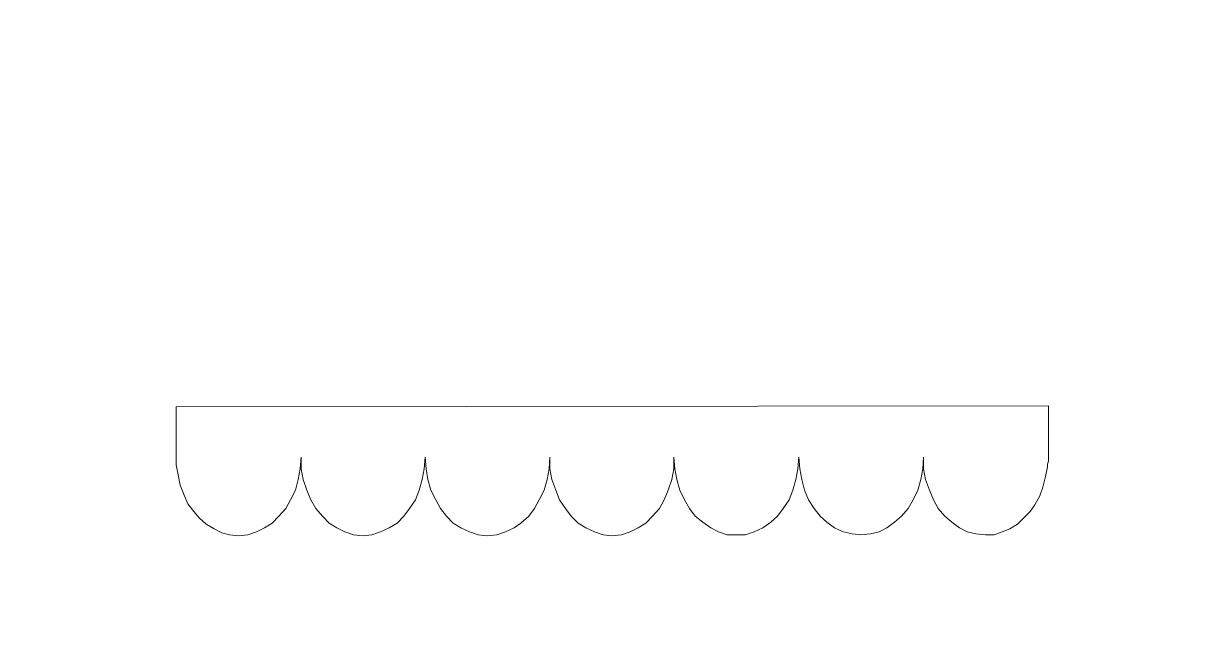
# Model space of a CAD drawing. Header units: centimetres. Extents: x -23.7 to 23.7, y -11.9 to 11.9.
# Drawn here: x -6.371 to -2.274, y -7.088 to -5.003 of the extents above; entities that cross this region are included whole.
import ezdxf

# ---------------------------------------------------------------- set-up
doc = ezdxf.new("R2010")
doc.units = ezdxf.units.CM
doc.header["$MEASUREMENT"] = 0
doc.layers.add('layer 1', color=7, linetype='Continuous')

msp = doc.modelspace()

# ---------------------------------------------------------------- linework, layer by layer
at = {"layer": 'layer 1', "color": 250, "lineweight": 9}
for points, knots in [([(-4.14958, 1.46891), (-4.14958, 1.46891), (-4.13279, 1.4084), (-4.13279, 1.4084), (-4.13279, 1.4084), (-4.13279, 1.4084), (-4.11933, 1.3479), (-4.11933, 1.3479), (-4.11933, 1.3479), (-4.11933, 1.3479), (-4.10924, 1.28403), (-4.10924, 1.28403), (-4.10924, 1.28403), (-4.10924, 1.28403), (-4.10252, 1.21681), (-4.10252, 1.21681), (-4.10252, 1.21681), (-4.10252, 1.21681), (-4.09916, 1.15294), (-4.09916, 1.15294), (-4.09916, 1.15294), (-4.09916, 1.15294), (-4.09916, 1.15294), (-4.09916, 1.15294), (-4.09916, 1.15294), (-4.09916, 1.15294), (-4.10252, 1.08908), (-4.10252, 1.08908), (-4.10252, 1.08908), (-4.10252, 1.08908), (-4.10924, 1.02857), (-4.10924, 1.02857), (-4.10924, 1.02857), (-4.10924, 1.02857), (-4.12269, 0.96807), (-4.12269, 0.96807), (-4.12269, 0.96807), (-4.12269, 0.96807), (-4.1395, 0.91429), (-4.1395, 0.91429), (-4.1395, 0.91429), (-4.1395, 0.91429), (-4.15966, 0.8605), (-4.15966, 0.8605), (-4.15966, 0.8605), (-4.15966, 0.8605), (-4.18321, 0.81008), (-4.18321, 0.81008), (-4.18321, 0.81008), (-4.18321, 0.81008), (-4.21345, 0.76303), (-4.21345, 0.76303), (-4.21345, 0.76303), (-4.21345, 0.76303), (-4.2437, 0.71597), (-4.2437, 0.71597), (-4.2437, 0.71597), (-4.2437, 0.71597), (-4.28067, 0.67563), (-4.28067, 0.67563), (-4.28067, 0.67563), (-4.28067, 0.67563), (-4.31765, 0.63193), (-4.31765, 0.63193), (-4.31765, 0.63193), (-4.31765, 0.63193), (-4.35798, 0.59496), (-4.35798, 0.59496), (-4.35798, 0.59496), (-4.35798, 0.59496), (-4.40168, 0.55797), (-4.40168, 0.55797), (-4.40168, 0.55797), (-4.40168, 0.55797), (-4.40168, 0.55797), (-4.40168, 0.55797), (-4.40168, 0.55797), (-4.40168, 0.55797), (-4.44875, 0.52101), (-4.44875, 0.52101), (-4.44875, 0.52101), (-4.44875, 0.52101), (-4.49916, 0.48402), (-4.49916, 0.48402), (-4.49916, 0.48402), (-4.49916, 0.48402), (-4.54622, 0.45377), (-4.54622, 0.45377), (-4.54622, 0.45377), (-4.54622, 0.45377), (-4.6, 0.42353), (-4.6, 0.42353), (-4.6, 0.42353), (-4.6, 0.42353), (-4.65378, 0.39664), (-4.65378, 0.39664), (-4.65378, 0.39664), (-4.65378, 0.39664), (-4.70756, 0.3731), (-4.70756, 0.3731), (-4.70756, 0.3731), (-4.70756, 0.3731), (-4.76471, 0.3563), (-4.76471, 0.3563), (-4.76471, 0.3563), (-4.76471, 0.3563), (-4.82522, 0.3395), (-4.82522, 0.3395), (-4.82522, 0.3395), (-4.82522, 0.3395), (-4.88908, 0.32941), (-4.88908, 0.32941), (-4.88908, 0.32941), (-4.88908, 0.32941), (-4.9563, 0.32268), (-4.9563, 0.32268), (-4.9563, 0.32268), (-4.9563, 0.32268), (-5.02353, 0.31931), (-5.02353, 0.31931), (-5.02353, 0.31931), (-5.02353, 0.31931), (-5.02353, 0.31931), (-5.02353, 0.31931), (-5.02353, 0.31931), (-5.02353, 0.31931), (-5.10084, 0.32268), (-5.10084, 0.32268), (-5.10084, 0.32268), (-5.10084, 0.32268), (-5.17815, 0.32941), (-5.17815, 0.32941), (-5.17815, 0.32941), (-5.17815, 0.32941), (-5.25211, 0.3395), (-5.25211, 0.3395), (-5.25211, 0.3395), (-5.25211, 0.3395), (-5.32269, 0.3563), (-5.32269, 0.3563), (-5.32269, 0.3563), (-5.32269, 0.3563), (-5.39328, 0.37982), (-5.39328, 0.37982), (-5.39328, 0.37982), (-5.39328, 0.37982), (-5.46052, 0.40335), (-5.46052, 0.40335), (-5.46052, 0.40335), (-5.46052, 0.40335), (-5.52101, 0.4336), (-5.52101, 0.4336), (-5.52101, 0.4336), (-5.52101, 0.4336), (-5.58151, 0.46723), (-5.58151, 0.46723), (-5.58151, 0.46723), (-5.58151, 0.46723), (-9.46388, -5.07563), (-9.46388, -5.07563), (-9.46388, -5.07563), (-9.46388, -5.07563), (-9.46388, -6.25882), (-9.46388, -6.25882), (-9.46388, -6.25882), (-9.46388, -6.25882), (-9.46388, -6.25882), (-9.46388, -6.25882), (-9.46388, -6.25882), (-9.46388, -6.25882), (-9.40672, -6.25882), (-9.40672, -6.25882), (-9.40672, -6.25882), (-9.40672, -6.25882), (-9.35632, -6.25882), (-9.35632, -6.25882), (-9.35632, -6.25882), (-9.35632, -6.25882), (-9.3059, -6.25882), (-9.3059, -6.25882), (-9.3059, -6.25882), (-9.3059, -6.25882), (-9.26218, -6.25882), (-9.26218, -6.25882), (-9.26218, -6.25882), (-9.26218, -6.25882), (-9.21849, -6.25882), (-9.21849, -6.25882), (-9.21849, -6.25882), (-9.21849, -6.25882), (-9.17815, -6.25882), (-9.17815, -6.25882), (-9.17815, -6.25882), (-9.17815, -6.25882), (-9.13445, -6.25882), (-9.13445, -6.25882), (-9.13445, -6.25882), (-9.13445, -6.25882), (-9.09077, -6.26219), (-9.09077, -6.26219), (-9.09077, -6.26219), (-9.09077, -6.26219), (-9.04035, -6.26219), (-9.04035, -6.26219), (-9.04035, -6.26219), (-9.04035, -6.26219), (-8.98992, -6.26219), (-8.98992, -6.26219), (-8.98992, -6.26219), (-8.98992, -6.26219), (-8.93279, -6.26219), (-8.93279, -6.26219), (-8.93279, -6.26219), (-8.93279, -6.26219), (-8.93279, -6.26219), (-8.93279, -6.26219), (-8.93279, -6.26219), (-8.93279, -6.26219), (-8.93279, -6.0269), (-8.93279, -6.0269), (-8.93279, -6.0269), (-8.93279, -6.0269), (-8.93279, -5.79161), (-8.93279, -5.79161), (-8.93279, -5.79161), (-8.93279, -5.79161), (-8.52941, -5.79161), (-8.52941, -5.79161), (-8.52941, -5.79161), (-8.52941, -5.79161), (-8.52941, -6.26219), (-8.52941, -6.26219), (-8.52941, -6.26219), (-8.52941, -6.26219), (-8.52941, -8.01345), (-8.52941, -8.01345), (-8.52941, -8.01345), (-8.52941, -8.01345), (-8.92942, -8.01345), (-8.92942, -8.01345), (-8.92942, -8.01345), (-8.92942, -8.01345), (-8.92942, -8.94454), (-8.92942, -8.94454), (-8.92942, -8.94454), (-8.92942, -8.94454), (-8.52941, -8.94454), (-8.52941, -8.94454), (-8.52941, -8.94454), (-8.52941, -8.94454), (-8.52941, -10.8538), (-8.52941, -10.8538), (-8.52941, -10.8538), (-8.52941, -10.8538), (-6.3479, -10.85042), (-6.3479, -10.85042), (-6.3479, -10.85042), (-6.3479, -10.85042), (-6.3479, -11.2538), (-6.3479, -11.2538), (-6.3479, -11.2538), (-6.3479, -11.2538), (-2.3143, -11.25042), (-2.3143, -11.25042), (-2.3143, -11.25042), (-2.3143, -11.25042), (-2.3143, -10.84706), (-2.3143, -10.84706), (-2.3143, -10.84706), (-2.3143, -10.84706), (-2.29748, -10.84706), (-2.29748, -10.84706), (-2.29748, -10.84706), (-2.29748, -10.84706), (-0.13613, -10.84706), (-0.13613, -10.84706), (-0.13613, -10.84706), (-0.13613, -10.84706), (-0.1395, -8.94119), (-0.1395, -8.94119), (-0.1395, -8.94119), (-0.1395, -8.94119), (0.26387, -8.94119), (0.26387, -8.94119), (0.26387, -8.94119), (0.26387, -8.94119), (0.26049, -8.00674), (0.26049, -8.00674), (0.26049, -8.00674), (0.26049, -8.00674), (-0.1395, -8.00674), (-0.1395, -8.00674), (-0.1395, -8.00674), (-0.1395, -8.00674), (-0.1395, -6.29581), (-0.1395, -6.29581), (-0.1395, -6.29581), (-0.1395, -6.29581), (-0.1395, -5.83529), (-0.1395, -5.83529), (-0.1395, -5.83529), (-0.1395, -5.83529), (0.26387, -5.83529), (0.26387, -5.83529), (0.26387, -5.83529), (0.26387, -5.83529), (0.26387, -5.83529), (0.26387, -5.83529), (0.26387, -5.83529), (0.26387, -5.83529), (0.26387, -6.06723), (0.26387, -6.06723), (0.26387, -6.06723), (0.26387, -6.06723), (0.26387, -6.29917), (0.26387, -6.29917), (0.26387, -6.29917), (0.26387, -6.29917), (0.26387, -6.29917), (0.26387, -6.29917), (0.26387, -6.29917), (0.26387, -6.29917), (0.32101, -6.29917), (0.32101, -6.29917), (0.32101, -6.29917), (0.32101, -6.29917), (0.37143, -6.29917), (0.37143, -6.29917), (0.37143, -6.29917), (0.37143, -6.29917), (0.41849, -6.29917), (0.41849, -6.29917), (0.41849, -6.29917), (0.41849, -6.29917), (0.46553, -6.29917), (0.46553, -6.29917), (0.46553, -6.29917), (0.46553, -6.29917), (0.50924, -6.29917), (0.50924, -6.29917), (0.50924, -6.29917), (0.50924, -6.29917), (0.54958, -6.29917), (0.54958, -6.29917), (0.54958, -6.29917), (0.54958, -6.29917), (0.59328, -6.29917), (0.59328, -6.29917), (0.59328, -6.29917), (0.59328, -6.29917), (0.64034, -6.29917), (0.64034, -6.29917), (0.64034, -6.29917), (0.64034, -6.29917), (0.68738, -6.29917), (0.68738, -6.29917), (0.68738, -6.29917), (0.68738, -6.29917), (0.73782, -6.29917), (0.73782, -6.29917), (0.73782, -6.29917), (0.73782, -6.29917), (0.79494, -6.29917), (0.79494, -6.29917), (0.79494, -6.29917), (0.79494, -6.29917), (0.79494, -5.06892), (0.79494, -5.06892), (0.79494, -5.06892), (0.79494, -5.06892), (0.11261, -4.10084), (0.11261, -4.10084), (0.11261, -4.10084), (0.11261, -4.10084), (0.43866, -3.86892), (0.43866, -3.86892), (0.43866, -3.86892), (0.43866, -3.86892), (-0.10252, -3.09916), (-0.10252, -3.09916), (-0.10252, -3.09916), (-0.10252, -3.09916), (-0.43193, -3.33111), (-0.43193, -3.33111), (-0.43193, -3.33111), (-0.43193, -3.33111), (-2.54958, -0.31934), (-2.54958, -0.31934), (-2.54958, -0.31934), (-2.54958, -0.31934), (-2.21681, -0.08739), (-2.21681, -0.08739), (-2.21681, -0.08739), (-2.21681, -0.08739), (-2.75798, 0.68235), (-2.75798, 0.68235), (-2.75798, 0.68235), (-2.75798, 0.68235), (-3.09412, 0.45377), (-3.09412, 0.45377), (-3.09412, 0.45377), (-3.09412, 0.45377), (-4.0084, 1.75126), (-4.0084, 1.75126), (-4.0084, 1.75126), (-4.0084, 1.75126), (-4.0084, 1.75126), (-4.0084, 1.75126), (-4.0084, 1.75126), (-4.0084, 1.75126), (-4.02522, 1.75126), (-4.02522, 1.75126), (-4.02522, 1.75126), (-4.02522, 1.75126), (-4.04202, 1.75462), (-4.04202, 1.75462), (-4.04202, 1.75462), (-4.04202, 1.75462), (-4.05882, 1.75462), (-4.05882, 1.75462), (-4.05882, 1.75462), (-4.05882, 1.75462), (-4.079, 1.75462), (-4.079, 1.75462), (-4.079, 1.75462), (-4.079, 1.75462), (-4.0958, 1.75462), (-4.0958, 1.75462), (-4.0958, 1.75462), (-4.0958, 1.75462), (-4.1126, 1.75462), (-4.1126, 1.75462), (-4.1126, 1.75462), (-4.1126, 1.75462), (-4.12606, 1.75462), (-4.12606, 1.75462), (-4.12606, 1.75462), (-4.12606, 1.75462), (-4.1395, 1.75462), (-4.1395, 1.75462), (-4.1395, 1.75462), (-4.1395, 1.75462), (-4.14622, 1.75462), (-4.14622, 1.75462), (-4.14622, 1.75462), (-4.14622, 1.75462), (-4.14958, 1.75462), (-4.14958, 1.75462), (-4.14958, 1.75462), (-4.14958, 1.75462), (-4.14958, 1.75462), (-4.14958, 1.75462), (-4.14958, 1.75462), (-4.14958, 1.75462), (-4.14958, 1.46891), (-4.14958, 1.46891)], [0, 0, 0, 0, 0.0086957, 0.0086957, 0.0086957, 0.0086957, 0.0173913, 0.0173913, 0.0173913, 0.0173913, 0.026087, 0.026087, 0.026087, 0.026087, 0.0347826, 0.0347826, 0.0347826, 0.0347826, 0.0434783, 0.0434783, 0.0434783, 0.0434783, 0.0521739, 0.0521739, 0.0521739, 0.0521739, 0.0608696, 0.0608696, 0.0608696, 0.0608696, 0.0695652, 0.0695652, 0.0695652, 0.0695652, 0.0782609, 0.0782609, 0.0782609, 0.0782609, 0.0869565, 0.0869565, 0.0869565, 0.0869565, 0.0956522, 0.0956522, 0.0956522, 0.0956522, 0.1043478, 0.1043478, 0.1043478, 0.1043478, 0.1130435, 0.1130435, 0.1130435, 0.1130435, 0.1217391, 0.1217391, 0.1217391, 0.1217391, 0.1304348, 0.1304348, 0.1304348, 0.1304348, 0.1391304, 0.1391304, 0.1391304, 0.1391304, 0.1478261, 0.1478261, 0.1478261, 0.1478261, 0.1565217, 0.1565217, 0.1565217, 0.1565217, 0.1652174, 0.1652174, 0.1652174, 0.1652174, 0.173913, 0.173913, 0.173913, 0.173913, 0.1826087, 0.1826087, 0.1826087, 0.1826087, 0.1913043, 0.1913043, 0.1913043, 0.1913043, 0.2, 0.2, 0.2, 0.2, 0.2086957, 0.2086957, 0.2086957, 0.2086957, 0.2173913, 0.2173913, 0.2173913, 0.2173913, 0.226087, 0.226087, 0.226087, 0.226087, 0.2347826, 0.2347826, 0.2347826, 0.2347826, 0.2434783, 0.2434783, 0.2434783, 0.2434783, 0.2521739, 0.2521739, 0.2521739, 0.2521739, 0.2608696, 0.2608696, 0.2608696, 0.2608696, 0.2695652, 0.2695652, 0.2695652, 0.2695652, 0.2782609, 0.2782609, 0.2782609, 0.2782609, 0.2869565, 0.2869565, 0.2869565, 0.2869565, 0.2956522, 0.2956522, 0.2956522, 0.2956522, 0.3043478, 0.3043478, 0.3043478, 0.3043478, 0.3130435, 0.3130435, 0.3130435, 0.3130435, 0.3217391, 0.3217391, 0.3217391, 0.3217391, 0.3304348, 0.3304348, 0.3304348, 0.3304348, 0.3391304, 0.3391304, 0.3391304, 0.3391304, 0.3478261, 0.3478261, 0.3478261, 0.3478261, 0.3565217, 0.3565217, 0.3565217, 0.3565217, 0.3652174, 0.3652174, 0.3652174, 0.3652174, 0.373913, 0.373913, 0.373913, 0.373913, 0.3826087, 0.3826087, 0.3826087, 0.3826087, 0.3913043, 0.3913043, 0.3913043, 0.3913043, 0.4, 0.4, 0.4, 0.4, 0.4086957, 0.4086957, 0.4086957, 0.4086957, 0.4173913, 0.4173913, 0.4173913, 0.4173913, 0.426087, 0.426087, 0.426087, 0.426087, 0.4347826, 0.4347826, 0.4347826, 0.4347826, 0.4434783, 0.4434783, 0.4434783, 0.4434783, 0.4521739, 0.4521739, 0.4521739, 0.4521739, 0.4608696, 0.4608696, 0.4608696, 0.4608696, 0.4695652, 0.4695652, 0.4695652, 0.4695652, 0.4782609, 0.4782609, 0.4782609, 0.4782609, 0.4869565, 0.4869565, 0.4869565, 0.4869565, 0.4956522, 0.4956522, 0.4956522, 0.4956522, 0.5043478, 0.5043478, 0.5043478, 0.5043478, 0.5130435, 0.5130435, 0.5130435, 0.5130435, 0.5217391, 0.5217391, 0.5217391, 0.5217391, 0.5304348, 0.5304348, 0.5304348, 0.5304348, 0.5391304, 0.5391304, 0.5391304, 0.5391304, 0.5478261, 0.5478261, 0.5478261, 0.5478261, 0.5565217, 0.5565217, 0.5565217, 0.5565217, 0.5652174, 0.5652174, 0.5652174, 0.5652174, 0.573913, 0.573913, 0.573913, 0.573913, 0.5826087, 0.5826087, 0.5826087, 0.5826087, 0.5913043, 0.5913043, 0.5913043, 0.5913043, 0.6, 0.6, 0.6, 0.6, 0.6086957, 0.6086957, 0.6086957, 0.6086957, 0.6173913, 0.6173913, 0.6173913, 0.6173913, 0.626087, 0.626087, 0.626087, 0.626087, 0.6347826, 0.6347826, 0.6347826, 0.6347826, 0.6434783, 0.6434783, 0.6434783, 0.6434783, 0.6521739, 0.6521739, 0.6521739, 0.6521739, 0.6608696, 0.6608696, 0.6608696, 0.6608696, 0.6695652, 0.6695652, 0.6695652, 0.6695652, 0.6782609, 0.6782609, 0.6782609, 0.6782609, 0.6869565, 0.6869565, 0.6869565, 0.6869565, 0.6956522, 0.6956522, 0.6956522, 0.6956522, 0.7043478, 0.7043478, 0.7043478, 0.7043478, 0.7130435, 0.7130435, 0.7130435, 0.7130435, 0.7217391, 0.7217391, 0.7217391, 0.7217391, 0.7304348, 0.7304348, 0.7304348, 0.7304348, 0.7391304, 0.7391304, 0.7391304, 0.7391304, 0.7478261, 0.7478261, 0.7478261, 0.7478261, 0.7565217, 0.7565217, 0.7565217, 0.7565217, 0.7652174, 0.7652174, 0.7652174, 0.7652174, 0.773913, 0.773913, 0.773913, 0.773913, 0.7826087, 0.7826087, 0.7826087, 0.7826087, 0.7913043, 0.7913043, 0.7913043, 0.7913043, 0.8, 0.8, 0.8, 0.8, 0.8086957, 0.8086957, 0.8086957, 0.8086957, 0.8173913, 0.8173913, 0.8173913, 0.8173913, 0.826087, 0.826087, 0.826087, 0.826087, 0.8347826, 0.8347826, 0.8347826, 0.8347826, 0.8434783, 0.8434783, 0.8434783, 0.8434783, 0.8521739, 0.8521739, 0.8521739, 0.8521739, 0.8608696, 0.8608696, 0.8608696, 0.8608696, 0.8695652, 0.8695652, 0.8695652, 0.8695652, 0.8782609, 0.8782609, 0.8782609, 0.8782609, 0.8869565, 0.8869565, 0.8869565, 0.8869565, 0.8956522, 0.8956522, 0.8956522, 0.8956522, 0.9043478, 0.9043478, 0.9043478, 0.9043478, 0.9130435, 0.9130435, 0.9130435, 0.9130435, 0.9217391, 0.9217391, 0.9217391, 0.9217391, 0.9304348, 0.9304348, 0.9304348, 0.9304348, 0.9391304, 0.9391304, 0.9391304, 0.9391304, 0.9478261, 0.9478261, 0.9478261, 0.9478261, 0.9565217, 0.9565217, 0.9565217, 0.9565217, 0.9652174, 0.9652174, 0.9652174, 0.9652174, 0.973913, 0.973913, 0.973913, 0.973913, 0.9826087, 0.9826087, 0.9826087, 0.9826087, 1, 1, 1, 1]), ([(-5.40674, -6.50758), (-5.40674, -6.50758), (-5.40674, -6.5479), (-5.40674, -6.5479), (-5.40674, -6.5479), (-5.40674, -6.5479), (-5.4, -6.58489), (-5.4, -6.58489), (-5.4, -6.58489), (-5.4, -6.58489), (-5.38655, -6.62185), (-5.38655, -6.62185), (-5.38655, -6.62185), (-5.38655, -6.62185), (-5.37311, -6.65546), (-5.37311, -6.65546), (-5.37311, -6.65546), (-5.37311, -6.65546), (-5.35632, -6.68571), (-5.35632, -6.68571), (-5.35632, -6.68571), (-5.35632, -6.68571), (-5.33277, -6.71261), (-5.33277, -6.71261), (-5.33277, -6.71261), (-5.33277, -6.71261), (-5.30924, -6.73613), (-5.30924, -6.73613), (-5.30924, -6.73613), (-5.30924, -6.73613), (-5.28235, -6.75295), (-5.28235, -6.75295), (-5.28235, -6.75295), (-5.28235, -6.75295), (-5.25546, -6.76639), (-5.25546, -6.76639), (-5.25546, -6.76639), (-5.25546, -6.76639), (-5.22521, -6.77648), (-5.22521, -6.77648), (-5.22521, -6.77648), (-5.22521, -6.77648), (-5.1916, -6.77985), (-5.1916, -6.77985), (-5.1916, -6.77985), (-5.1916, -6.77985), (-5.1916, -6.77985), (-5.1916, -6.77985), (-5.1916, -6.77985), (-5.1916, -6.77985), (-5.16134, -6.77648), (-5.16134, -6.77648), (-5.16134, -6.77648), (-5.16134, -6.77648), (-5.13109, -6.76639), (-5.13109, -6.76639), (-5.13109, -6.76639), (-5.13109, -6.76639), (-5.10084, -6.75295), (-5.10084, -6.75295), (-5.10084, -6.75295), (-5.10084, -6.75295), (-5.07395, -6.73613), (-5.07395, -6.73613), (-5.07395, -6.73613), (-5.07395, -6.73613), (-5.05042, -6.71261), (-5.05042, -6.71261), (-5.05042, -6.71261), (-5.05042, -6.71261), (-5.03025, -6.68571), (-5.03025, -6.68571), (-5.03025, -6.68571), (-5.03025, -6.68571), (-5.01008, -6.65546), (-5.01008, -6.65546), (-5.01008, -6.65546), (-5.01008, -6.65546), (-4.99664, -6.62185), (-4.99664, -6.62185), (-4.99664, -6.62185), (-4.99664, -6.62185), (-4.98657, -6.58489), (-4.98657, -6.58489), (-4.98657, -6.58489), (-4.98657, -6.58489), (-4.97985, -6.5479), (-4.97985, -6.5479), (-4.97985, -6.5479), (-4.97985, -6.5479), (-4.97647, -6.50758), (-4.97647, -6.50758), (-4.97647, -6.50758), (-4.97647, -6.50758), (-4.97647, -6.50758), (-4.97647, -6.50758), (-4.97647, -6.50758), (-4.97647, -6.50758), (-4.97311, -6.5479), (-4.97311, -6.5479), (-4.97311, -6.5479), (-4.97311, -6.5479), (-4.96639, -6.58489), (-4.96639, -6.58489), (-4.96639, -6.58489), (-4.96639, -6.58489), (-4.9563, -6.62185), (-4.9563, -6.62185), (-4.9563, -6.62185), (-4.9563, -6.62185), (-4.9395, -6.65546), (-4.9395, -6.65546), (-4.9395, -6.65546), (-4.9395, -6.65546), (-4.92269, -6.68571), (-4.92269, -6.68571), (-4.92269, -6.68571), (-4.92269, -6.68571), (-4.90252, -6.71261), (-4.90252, -6.71261), (-4.90252, -6.71261), (-4.90252, -6.71261), (-4.879, -6.73613), (-4.879, -6.73613), (-4.879, -6.73613), (-4.879, -6.73613), (-4.8521, -6.75295), (-4.8521, -6.75295), (-4.8521, -6.75295), (-4.8521, -6.75295), (-4.82186, -6.76639), (-4.82186, -6.76639), (-4.82186, -6.76639), (-4.82186, -6.76639), (-4.7916, -6.77648), (-4.7916, -6.77648), (-4.7916, -6.77648), (-4.7916, -6.77648), (-4.76134, -6.77985), (-4.76134, -6.77985), (-4.76134, -6.77985), (-4.76134, -6.77985), (-4.76134, -6.77985), (-4.76134, -6.77985), (-4.76134, -6.77985), (-4.76134, -6.77985), (-4.72773, -6.77648), (-4.72773, -6.77648), (-4.72773, -6.77648), (-4.72773, -6.77648), (-4.69748, -6.76639), (-4.69748, -6.76639), (-4.69748, -6.76639), (-4.69748, -6.76639), (-4.66723, -6.75295), (-4.66723, -6.75295), (-4.66723, -6.75295), (-4.66723, -6.75295), (-4.6437, -6.73613), (-4.6437, -6.73613), (-4.6437, -6.73613), (-4.6437, -6.73613), (-4.61681, -6.71261), (-4.61681, -6.71261), (-4.61681, -6.71261), (-4.61681, -6.71261), (-4.59664, -6.68571), (-4.59664, -6.68571), (-4.59664, -6.68571), (-4.59664, -6.68571), (-4.57983, -6.65546), (-4.57983, -6.65546), (-4.57983, -6.65546), (-4.57983, -6.65546), (-4.56302, -6.62185), (-4.56302, -6.62185), (-4.56302, -6.62185), (-4.56302, -6.62185), (-4.55295, -6.58489), (-4.55295, -6.58489), (-4.55295, -6.58489), (-4.55295, -6.58489), (-4.54622, -6.5479), (-4.54622, -6.5479), (-4.54622, -6.5479), (-4.54622, -6.5479), (-4.54286, -6.50758), (-4.54286, -6.50758), (-4.54286, -6.50758), (-4.54286, -6.50758), (-4.54286, -6.50758), (-4.54286, -6.50758), (-4.54286, -6.50758), (-4.54286, -6.50758), (-4.54286, -6.5479), (-4.54286, -6.5479), (-4.54286, -6.5479), (-4.54286, -6.5479), (-4.53613, -6.58489), (-4.53613, -6.58489), (-4.53613, -6.58489), (-4.53613, -6.58489), (-4.52269, -6.62185), (-4.52269, -6.62185), (-4.52269, -6.62185), (-4.52269, -6.62185), (-4.50924, -6.65546), (-4.50924, -6.65546), (-4.50924, -6.65546), (-4.50924, -6.65546), (-4.48908, -6.68571), (-4.48908, -6.68571), (-4.48908, -6.68571), (-4.48908, -6.68571), (-4.46891, -6.71261), (-4.46891, -6.71261), (-4.46891, -6.71261), (-4.46891, -6.71261), (-4.44538, -6.73613), (-4.44538, -6.73613), (-4.44538, -6.73613), (-4.44538, -6.73613), (-4.41849, -6.75295), (-4.41849, -6.75295), (-4.41849, -6.75295), (-4.41849, -6.75295), (-4.38824, -6.76639), (-4.38824, -6.76639), (-4.38824, -6.76639), (-4.38824, -6.76639), (-4.35798, -6.77648), (-4.35798, -6.77648), (-4.35798, -6.77648), (-4.35798, -6.77648), (-4.32773, -6.77985), (-4.32773, -6.77985), (-4.32773, -6.77985), (-4.32773, -6.77985), (-4.32773, -6.77985), (-4.32773, -6.77985), (-4.32773, -6.77985), (-4.32773, -6.77985), (-4.29412, -6.77648), (-4.29412, -6.77648), (-4.29412, -6.77648), (-4.29412, -6.77648), (-4.26387, -6.76639), (-4.26387, -6.76639), (-4.26387, -6.76639), (-4.26387, -6.76639), (-4.23699, -6.75295), (-4.23699, -6.75295), (-4.23699, -6.75295), (-4.23699, -6.75295), (-4.21008, -6.73613), (-4.21008, -6.73613), (-4.21008, -6.73613), (-4.21008, -6.73613), (-4.18657, -6.71261), (-4.18657, -6.71261), (-4.18657, -6.71261), (-4.18657, -6.71261), (-4.16302, -6.68571), (-4.16302, -6.68571), (-4.16302, -6.68571), (-4.16302, -6.68571), (-4.14622, -6.65546), (-4.14622, -6.65546), (-4.14622, -6.65546), (-4.14622, -6.65546), (-4.13279, -6.62185), (-4.13279, -6.62185), (-4.13279, -6.62185), (-4.13279, -6.62185), (-4.11933, -6.58489), (-4.11933, -6.58489), (-4.11933, -6.58489), (-4.11933, -6.58489), (-4.1126, -6.5479), (-4.1126, -6.5479), (-4.1126, -6.5479), (-4.1126, -6.5479), (-4.1126, -6.50758), (-4.1126, -6.50758), (-4.1126, -6.50758), (-4.1126, -6.50758), (-4.1126, -6.50758), (-4.1126, -6.50758), (-4.1126, -6.50758), (-4.1126, -6.50758), (-4.10924, -6.5479), (-4.10924, -6.5479), (-4.10924, -6.5479), (-4.10924, -6.5479), (-4.10252, -6.58489), (-4.10252, -6.58489), (-4.10252, -6.58489), (-4.10252, -6.58489), (-4.09244, -6.62185), (-4.09244, -6.62185), (-4.09244, -6.62185), (-4.09244, -6.62185), (-4.07564, -6.65546), (-4.07564, -6.65546), (-4.07564, -6.65546), (-4.07564, -6.65546), (-4.05882, -6.68571), (-4.05882, -6.68571), (-4.05882, -6.68571), (-4.05882, -6.68571), (-4.03866, -6.71261), (-4.03866, -6.71261), (-4.03866, -6.71261), (-4.03866, -6.71261), (-4.01176, -6.73277), (-4.01176, -6.73277), (-4.01176, -6.73277), (-4.01176, -6.73277), (-3.98487, -6.75295), (-3.98487, -6.75295), (-3.98487, -6.75295), (-3.98487, -6.75295), (-3.95798, -6.76639), (-3.95798, -6.76639), (-3.95798, -6.76639), (-3.95798, -6.76639), (-3.92773, -6.77648), (-3.92773, -6.77648), (-3.92773, -6.77648), (-3.92773, -6.77648), (-3.89412, -6.77648), (-3.89412, -6.77648), (-3.89412, -6.77648), (-3.89412, -6.77648), (-3.89412, -6.77648), (-3.89412, -6.77648), (-3.89412, -6.77648), (-3.89412, -6.77648), (-3.86388, -6.77648), (-3.86388, -6.77648), (-3.86388, -6.77648), (-3.86388, -6.77648), (-3.83361, -6.76639), (-3.83361, -6.76639), (-3.83361, -6.76639), (-3.83361, -6.76639), (-3.80336, -6.75295), (-3.80336, -6.75295), (-3.80336, -6.75295), (-3.80336, -6.75295), (-3.77647, -6.73277), (-3.77647, -6.73277), (-3.77647, -6.73277), (-3.77647, -6.73277), (-3.75295, -6.71261), (-3.75295, -6.71261), (-3.75295, -6.71261), (-3.75295, -6.71261), (-3.73277, -6.68571), (-3.73277, -6.68571), (-3.73277, -6.68571), (-3.73277, -6.68571), (-3.7126, -6.65546), (-3.7126, -6.65546), (-3.7126, -6.65546), (-3.7126, -6.65546), (-3.69917, -6.62185), (-3.69917, -6.62185), (-3.69917, -6.62185), (-3.69917, -6.62185), (-3.68908, -6.58489), (-3.68908, -6.58489), (-3.68908, -6.58489), (-3.68908, -6.58489), (-3.68235, -6.5479), (-3.68235, -6.5479), (-3.68235, -6.5479), (-3.68235, -6.5479), (-3.67899, -6.50758), (-3.67899, -6.50758), (-3.67899, -6.50758), (-3.67899, -6.50758), (-3.67899, -6.50758), (-3.67899, -6.50758), (-3.67899, -6.50758), (-3.67899, -6.50758), (-3.67563, -6.5479), (-3.67563, -6.5479), (-3.67563, -6.5479), (-3.67563, -6.5479), (-3.66891, -6.58489), (-3.66891, -6.58489), (-3.66891, -6.58489), (-3.66891, -6.58489), (-3.65882, -6.62185), (-3.65882, -6.62185), (-3.65882, -6.62185), (-3.65882, -6.62185), (-3.64538, -6.65546), (-3.64538, -6.65546), (-3.64538, -6.65546), (-3.64538, -6.65546), (-3.62521, -6.68571), (-3.62521, -6.68571), (-3.62521, -6.68571), (-3.62521, -6.68571), (-3.60504, -6.71261), (-3.60504, -6.71261), (-3.60504, -6.71261), (-3.60504, -6.71261), (-3.58151, -6.73277), (-3.58151, -6.73277), (-3.58151, -6.73277), (-3.58151, -6.73277), (-3.55462, -6.75295), (-3.55462, -6.75295), (-3.55462, -6.75295), (-3.55462, -6.75295), (-3.52437, -6.76639), (-3.52437, -6.76639), (-3.52437, -6.76639), (-3.52437, -6.76639), (-3.49412, -6.77312), (-3.49412, -6.77312), (-3.49412, -6.77312), (-3.49412, -6.77312), (-3.46387, -6.77648), (-3.46387, -6.77648), (-3.46387, -6.77648), (-3.46387, -6.77648), (-3.46387, -6.77648), (-3.46387, -6.77648), (-3.46387, -6.77648), (-3.46387, -6.77648), (-3.43025, -6.77312), (-3.43025, -6.77312), (-3.43025, -6.77312), (-3.43025, -6.77312), (-3.4, -6.76639), (-3.4, -6.76639), (-3.4, -6.76639), (-3.4, -6.76639), (-3.37311, -6.75295), (-3.37311, -6.75295), (-3.37311, -6.75295), (-3.37311, -6.75295), (-3.34622, -6.73277), (-3.34622, -6.73277), (-3.34622, -6.73277), (-3.34622, -6.73277), (-3.32269, -6.71261), (-3.32269, -6.71261), (-3.32269, -6.71261), (-3.32269, -6.71261), (-3.29916, -6.68571), (-3.29916, -6.68571), (-3.29916, -6.68571), (-3.29916, -6.68571), (-3.28235, -6.65546), (-3.28235, -6.65546), (-3.28235, -6.65546), (-3.28235, -6.65546), (-3.26555, -6.62185), (-3.26555, -6.62185), (-3.26555, -6.62185), (-3.26555, -6.62185), (-3.25546, -6.58489), (-3.25546, -6.58489), (-3.25546, -6.58489), (-3.25546, -6.58489), (-3.24874, -6.5479), (-3.24874, -6.5479), (-3.24874, -6.5479), (-3.24874, -6.5479), (-3.24538, -6.50758), (-3.24538, -6.50758), (-3.24538, -6.50758), (-3.24538, -6.50758), (-3.24538, -6.50758), (-3.24538, -6.50758), (-3.24538, -6.50758), (-3.24538, -6.50758), (-3.24538, -6.5479), (-3.24538, -6.5479), (-3.24538, -6.5479), (-3.24538, -6.5479), (-3.23866, -6.58489), (-3.23866, -6.58489), (-3.23866, -6.58489), (-3.23866, -6.58489), (-3.22522, -6.62185), (-3.22522, -6.62185), (-3.22522, -6.62185), (-3.22522, -6.62185), (-3.21176, -6.65546), (-3.21176, -6.65546), (-3.21176, -6.65546), (-3.21176, -6.65546), (-3.19496, -6.68571), (-3.19496, -6.68571), (-3.19496, -6.68571), (-3.19496, -6.68571), (-3.17144, -6.71261), (-3.17144, -6.71261), (-3.17144, -6.71261), (-3.17144, -6.71261), (-3.1479, -6.73277), (-3.1479, -6.73277), (-3.1479, -6.73277), (-3.1479, -6.73277), (-3.12101, -6.75295), (-3.12101, -6.75295), (-3.12101, -6.75295), (-3.12101, -6.75295), (-3.09412, -6.76639), (-3.09412, -6.76639), (-3.09412, -6.76639), (-3.09412, -6.76639), (-3.06388, -6.77312), (-3.06388, -6.77312), (-3.06388, -6.77312), (-3.06388, -6.77312), (-3.03025, -6.77648), (-3.03025, -6.77648), (-3.03025, -6.77648), (-3.03025, -6.77648), (-3.03025, -6.77648), (-3.03025, -6.77648), (-3.03025, -6.77648), (-3.03025, -6.77648), (-3, -6.77648), (-3, -6.77648), (-3, -6.77648), (-3, -6.77648), (-2.97311, -6.76639), (-2.97311, -6.76639), (-2.97311, -6.76639), (-2.97311, -6.76639), (-2.94622, -6.7563), (-2.94622, -6.7563), (-2.94622, -6.7563), (-2.94622, -6.7563), (-2.91933, -6.7395), (-2.91933, -6.7395), (-2.91933, -6.7395), (-2.91933, -6.7395), (-2.89917, -6.71934), (-2.89917, -6.71934), (-2.89917, -6.71934), (-2.89917, -6.71934), (-2.87563, -6.69581), (-2.87563, -6.69581), (-2.87563, -6.69581), (-2.87563, -6.69581), (-2.85882, -6.67228), (-2.85882, -6.67228), (-2.85882, -6.67228), (-2.85882, -6.67228), (-2.84202, -6.64203), (-2.84202, -6.64203), (-2.84202, -6.64203), (-2.84202, -6.64203), (-2.83193, -6.61178), (-2.83193, -6.61178), (-2.83193, -6.61178), (-2.83193, -6.61178), (-2.82185, -6.57479), (-2.82185, -6.57479), (-2.82185, -6.57479), (-2.82185, -6.57479), (-2.81513, -6.54118), (-2.81513, -6.54118), (-2.81513, -6.54118), (-2.81513, -6.54118), (-2.81513, -6.54118), (-2.81513, -6.54118), (-2.81513, -6.54118), (-2.81513, -6.54118), (-2.81513, -6.53111), (-2.81513, -6.53111), (-2.81513, -6.53111), (-2.81513, -6.53111), (-2.81176, -6.52101), (-2.81176, -6.52101), (-2.81176, -6.52101), (-2.81176, -6.52101), (-2.81176, -6.32941), (-2.81176, -6.32941), (-2.81176, -6.32941), (-2.81176, -6.32941), (-5.84035, -6.33277), (-5.84035, -6.33277), (-5.84035, -6.33277), (-5.84035, -6.33277), (-5.84035, -6.52437), (-5.84035, -6.52437), (-5.84035, -6.52437), (-5.84035, -6.52437), (-5.84035, -6.52437), (-5.84035, -6.52437), (-5.84035, -6.52437), (-5.84035, -6.52437), (-5.84035, -6.52773), (-5.84035, -6.52773), (-5.84035, -6.52773), (-5.84035, -6.52773), (-5.84035, -6.53447), (-5.84035, -6.53447), (-5.84035, -6.53447), (-5.84035, -6.53447), (-5.84035, -6.53447), (-5.84035, -6.53447), (-5.84035, -6.53447), (-5.84035, -6.53447), (-5.83363, -6.56807), (-5.83363, -6.56807), (-5.83363, -6.56807), (-5.83363, -6.56807), (-5.82689, -6.60504), (-5.82689, -6.60504), (-5.82689, -6.60504), (-5.82689, -6.60504), (-5.81345, -6.63867), (-5.81345, -6.63867), (-5.81345, -6.63867), (-5.81345, -6.63867), (-5.8, -6.66892), (-5.8, -6.66892), (-5.8, -6.66892), (-5.8, -6.66892), (-5.77983, -6.69581), (-5.77983, -6.69581), (-5.77983, -6.69581), (-5.77983, -6.69581), (-5.75966, -6.71934), (-5.75966, -6.71934), (-5.75966, -6.71934), (-5.75966, -6.71934), (-5.73613, -6.7395), (-5.73613, -6.7395), (-5.73613, -6.7395), (-5.73613, -6.7395), (-5.70924, -6.7563), (-5.70924, -6.7563), (-5.70924, -6.7563), (-5.70924, -6.7563), (-5.68235, -6.76975), (-5.68235, -6.76975), (-5.68235, -6.76975), (-5.68235, -6.76975), (-5.65546, -6.77648), (-5.65546, -6.77648), (-5.65546, -6.77648), (-5.65546, -6.77648), (-5.62522, -6.77985), (-5.62522, -6.77985), (-5.62522, -6.77985), (-5.62522, -6.77985), (-5.62522, -6.77985), (-5.62522, -6.77985), (-5.62522, -6.77985), (-5.62522, -6.77985), (-5.5916, -6.77648), (-5.5916, -6.77648), (-5.5916, -6.77648), (-5.5916, -6.77648), (-5.56134, -6.76639), (-5.56134, -6.76639), (-5.56134, -6.76639), (-5.56134, -6.76639), (-5.53445, -6.75295), (-5.53445, -6.75295), (-5.53445, -6.75295), (-5.53445, -6.75295), (-5.50756, -6.73613), (-5.50756, -6.73613), (-5.50756, -6.73613), (-5.50756, -6.73613), (-5.48403, -6.71261), (-5.48403, -6.71261), (-5.48403, -6.71261), (-5.48403, -6.71261), (-5.46052, -6.68571), (-5.46052, -6.68571), (-5.46052, -6.68571), (-5.46052, -6.68571), (-5.4437, -6.65546), (-5.4437, -6.65546), (-5.4437, -6.65546), (-5.4437, -6.65546), (-5.42689, -6.62185), (-5.42689, -6.62185), (-5.42689, -6.62185), (-5.42689, -6.62185), (-5.41681, -6.58489), (-5.41681, -6.58489), (-5.41681, -6.58489), (-5.41681, -6.58489), (-5.4101, -6.5479), (-5.4101, -6.5479), (-5.4101, -6.5479), (-5.4101, -6.5479), (-5.40674, -6.50758), (-5.40674, -6.50758)], [0, 0, 0, 0, 0.0056497, 0.0056497, 0.0056497, 0.0056497, 0.0112994, 0.0112994, 0.0112994, 0.0112994, 0.0169492, 0.0169492, 0.0169492, 0.0169492, 0.0225989, 0.0225989, 0.0225989, 0.0225989, 0.0282486, 0.0282486, 0.0282486, 0.0282486, 0.0338983, 0.0338983, 0.0338983, 0.0338983, 0.039548, 0.039548, 0.039548, 0.039548, 0.0451977, 0.0451977, 0.0451977, 0.0451977, 0.0508475, 0.0508475, 0.0508475, 0.0508475, 0.0564972, 0.0564972, 0.0564972, 0.0564972, 0.0621469, 0.0621469, 0.0621469, 0.0621469, 0.0677966, 0.0677966, 0.0677966, 0.0677966, 0.0734463, 0.0734463, 0.0734463, 0.0734463, 0.079096, 0.079096, 0.079096, 0.079096, 0.0847458, 0.0847458, 0.0847458, 0.0847458, 0.0903955, 0.0903955, 0.0903955, 0.0903955, 0.0960452, 0.0960452, 0.0960452, 0.0960452, 0.1016949, 0.1016949, 0.1016949, 0.1016949, 0.1073446, 0.1073446, 0.1073446, 0.1073446, 0.1129944, 0.1129944, 0.1129944, 0.1129944, 0.1186441, 0.1186441, 0.1186441, 0.1186441, 0.1242938, 0.1242938, 0.1242938, 0.1242938, 0.1299435, 0.1299435, 0.1299435, 0.1299435, 0.1355932, 0.1355932, 0.1355932, 0.1355932, 0.1412429, 0.1412429, 0.1412429, 0.1412429, 0.1468927, 0.1468927, 0.1468927, 0.1468927, 0.1525424, 0.1525424, 0.1525424, 0.1525424, 0.1581921, 0.1581921, 0.1581921, 0.1581921, 0.1638418, 0.1638418, 0.1638418, 0.1638418, 0.1694915, 0.1694915, 0.1694915, 0.1694915, 0.1751412, 0.1751412, 0.1751412, 0.1751412, 0.180791, 0.180791, 0.180791, 0.180791, 0.1864407, 0.1864407, 0.1864407, 0.1864407, 0.1920904, 0.1920904, 0.1920904, 0.1920904, 0.1977401, 0.1977401, 0.1977401, 0.1977401, 0.2033898, 0.2033898, 0.2033898, 0.2033898, 0.2090395, 0.2090395, 0.2090395, 0.2090395, 0.2146893, 0.2146893, 0.2146893, 0.2146893, 0.220339, 0.220339, 0.220339, 0.220339, 0.2259887, 0.2259887, 0.2259887, 0.2259887, 0.2316384, 0.2316384, 0.2316384, 0.2316384, 0.2372881, 0.2372881, 0.2372881, 0.2372881, 0.2429379, 0.2429379, 0.2429379, 0.2429379, 0.2485876, 0.2485876, 0.2485876, 0.2485876, 0.2542373, 0.2542373, 0.2542373, 0.2542373, 0.259887, 0.259887, 0.259887, 0.259887, 0.2655367, 0.2655367, 0.2655367, 0.2655367, 0.2711864, 0.2711864, 0.2711864, 0.2711864, 0.2768362, 0.2768362, 0.2768362, 0.2768362, 0.2824859, 0.2824859, 0.2824859, 0.2824859, 0.2881356, 0.2881356, 0.2881356, 0.2881356, 0.2937853, 0.2937853, 0.2937853, 0.2937853, 0.299435, 0.299435, 0.299435, 0.299435, 0.3050847, 0.3050847, 0.3050847, 0.3050847, 0.3107345, 0.3107345, 0.3107345, 0.3107345, 0.3163842, 0.3163842, 0.3163842, 0.3163842, 0.3220339, 0.3220339, 0.3220339, 0.3220339, 0.3276836, 0.3276836, 0.3276836, 0.3276836, 0.3333333, 0.3333333, 0.3333333, 0.3333333, 0.3389831, 0.3389831, 0.3389831, 0.3389831, 0.3446328, 0.3446328, 0.3446328, 0.3446328, 0.3502825, 0.3502825, 0.3502825, 0.3502825, 0.3559322, 0.3559322, 0.3559322, 0.3559322, 0.3615819, 0.3615819, 0.3615819, 0.3615819, 0.3672316, 0.3672316, 0.3672316, 0.3672316, 0.3728814, 0.3728814, 0.3728814, 0.3728814, 0.3785311, 0.3785311, 0.3785311, 0.3785311, 0.3841808, 0.3841808, 0.3841808, 0.3841808, 0.3898305, 0.3898305, 0.3898305, 0.3898305, 0.3954802, 0.3954802, 0.3954802, 0.3954802, 0.4011299, 0.4011299, 0.4011299, 0.4011299, 0.4067797, 0.4067797, 0.4067797, 0.4067797, 0.4124294, 0.4124294, 0.4124294, 0.4124294, 0.4180791, 0.4180791, 0.4180791, 0.4180791, 0.4237288, 0.4237288, 0.4237288, 0.4237288, 0.4293785, 0.4293785, 0.4293785, 0.4293785, 0.4350282, 0.4350282, 0.4350282, 0.4350282, 0.440678, 0.440678, 0.440678, 0.440678, 0.4463277, 0.4463277, 0.4463277, 0.4463277, 0.4519774, 0.4519774, 0.4519774, 0.4519774, 0.4576271, 0.4576271, 0.4576271, 0.4576271, 0.4632768, 0.4632768, 0.4632768, 0.4632768, 0.4689266, 0.4689266, 0.4689266, 0.4689266, 0.4745763, 0.4745763, 0.4745763, 0.4745763, 0.480226, 0.480226, 0.480226, 0.480226, 0.4858757, 0.4858757, 0.4858757, 0.4858757, 0.4915254, 0.4915254, 0.4915254, 0.4915254, 0.4971751, 0.4971751, 0.4971751, 0.4971751, 0.5028249, 0.5028249, 0.5028249, 0.5028249, 0.5084746, 0.5084746, 0.5084746, 0.5084746, 0.5141243, 0.5141243, 0.5141243, 0.5141243, 0.519774, 0.519774, 0.519774, 0.519774, 0.5254237, 0.5254237, 0.5254237, 0.5254237, 0.5310734, 0.5310734, 0.5310734, 0.5310734, 0.5367232, 0.5367232, 0.5367232, 0.5367232, 0.5423729, 0.5423729, 0.5423729, 0.5423729, 0.5480226, 0.5480226, 0.5480226, 0.5480226, 0.5536723, 0.5536723, 0.5536723, 0.5536723, 0.559322, 0.559322, 0.559322, 0.559322, 0.5649718, 0.5649718, 0.5649718, 0.5649718, 0.5706215, 0.5706215, 0.5706215, 0.5706215, 0.5762712, 0.5762712, 0.5762712, 0.5762712, 0.5819209, 0.5819209, 0.5819209, 0.5819209, 0.5875706, 0.5875706, 0.5875706, 0.5875706, 0.5932203, 0.5932203, 0.5932203, 0.5932203, 0.5988701, 0.5988701, 0.5988701, 0.5988701, 0.6045198, 0.6045198, 0.6045198, 0.6045198, 0.6101695, 0.6101695, 0.6101695, 0.6101695, 0.6158192, 0.6158192, 0.6158192, 0.6158192, 0.6214689, 0.6214689, 0.6214689, 0.6214689, 0.6271186, 0.6271186, 0.6271186, 0.6271186, 0.6327684, 0.6327684, 0.6327684, 0.6327684, 0.6384181, 0.6384181, 0.6384181, 0.6384181, 0.6440678, 0.6440678, 0.6440678, 0.6440678, 0.6497175, 0.6497175, 0.6497175, 0.6497175, 0.6553672, 0.6553672, 0.6553672, 0.6553672, 0.6610169, 0.6610169, 0.6610169, 0.6610169, 0.6666667, 0.6666667, 0.6666667, 0.6666667, 0.6723164, 0.6723164, 0.6723164, 0.6723164, 0.6779661, 0.6779661, 0.6779661, 0.6779661, 0.6836158, 0.6836158, 0.6836158, 0.6836158, 0.6892655, 0.6892655, 0.6892655, 0.6892655, 0.6949153, 0.6949153, 0.6949153, 0.6949153, 0.700565, 0.700565, 0.700565, 0.700565, 0.7062147, 0.7062147, 0.7062147, 0.7062147, 0.7118644, 0.7118644, 0.7118644, 0.7118644, 0.7175141, 0.7175141, 0.7175141, 0.7175141, 0.7231638, 0.7231638, 0.7231638, 0.7231638, 0.7288136, 0.7288136, 0.7288136, 0.7288136, 0.7344633, 0.7344633, 0.7344633, 0.7344633, 0.740113, 0.740113, 0.740113, 0.740113, 0.7457627, 0.7457627, 0.7457627, 0.7457627, 0.7514124, 0.7514124, 0.7514124, 0.7514124, 0.7570621, 0.7570621, 0.7570621, 0.7570621, 0.7627119, 0.7627119, 0.7627119, 0.7627119, 0.7683616, 0.7683616, 0.7683616, 0.7683616, 0.7740113, 0.7740113, 0.7740113, 0.7740113, 0.779661, 0.779661, 0.779661, 0.779661, 0.7853107, 0.7853107, 0.7853107, 0.7853107, 0.7909605, 0.7909605, 0.7909605, 0.7909605, 0.7966102, 0.7966102, 0.7966102, 0.7966102, 0.8022599, 0.8022599, 0.8022599, 0.8022599, 0.8079096, 0.8079096, 0.8079096, 0.8079096, 0.8135593, 0.8135593, 0.8135593, 0.8135593, 0.819209, 0.819209, 0.819209, 0.819209, 0.8248588, 0.8248588, 0.8248588, 0.8248588, 0.8305085, 0.8305085, 0.8305085, 0.8305085, 0.8361582, 0.8361582, 0.8361582, 0.8361582, 0.8418079, 0.8418079, 0.8418079, 0.8418079, 0.8474576, 0.8474576, 0.8474576, 0.8474576, 0.8531073, 0.8531073, 0.8531073, 0.8531073, 0.8587571, 0.8587571, 0.8587571, 0.8587571, 0.8644068, 0.8644068, 0.8644068, 0.8644068, 0.8700565, 0.8700565, 0.8700565, 0.8700565, 0.8757062, 0.8757062, 0.8757062, 0.8757062, 0.8813559, 0.8813559, 0.8813559, 0.8813559, 0.8870056, 0.8870056, 0.8870056, 0.8870056, 0.8926554, 0.8926554, 0.8926554, 0.8926554, 0.8983051, 0.8983051, 0.8983051, 0.8983051, 0.9039548, 0.9039548, 0.9039548, 0.9039548, 0.9096045, 0.9096045, 0.9096045, 0.9096045, 0.9152542, 0.9152542, 0.9152542, 0.9152542, 0.920904, 0.920904, 0.920904, 0.920904, 0.9265537, 0.9265537, 0.9265537, 0.9265537, 0.9322034, 0.9322034, 0.9322034, 0.9322034, 0.9378531, 0.9378531, 0.9378531, 0.9378531, 0.9435028, 0.9435028, 0.9435028, 0.9435028, 0.9491525, 0.9491525, 0.9491525, 0.9491525, 0.9548023, 0.9548023, 0.9548023, 0.9548023, 0.960452, 0.960452, 0.960452, 0.960452, 0.9661017, 0.9661017, 0.9661017, 0.9661017, 0.9717514, 0.9717514, 0.9717514, 0.9717514, 0.9774011, 0.9774011, 0.9774011, 0.9774011, 0.9830508, 0.9830508, 0.9830508, 0.9830508, 0.9887006, 0.9887006, 0.9887006, 0.9887006, 1, 1, 1, 1])]:
    msp.add_open_spline(points, degree=3, knots=knots, dxfattribs=at)

doc.saveas('drawing.dxf')
